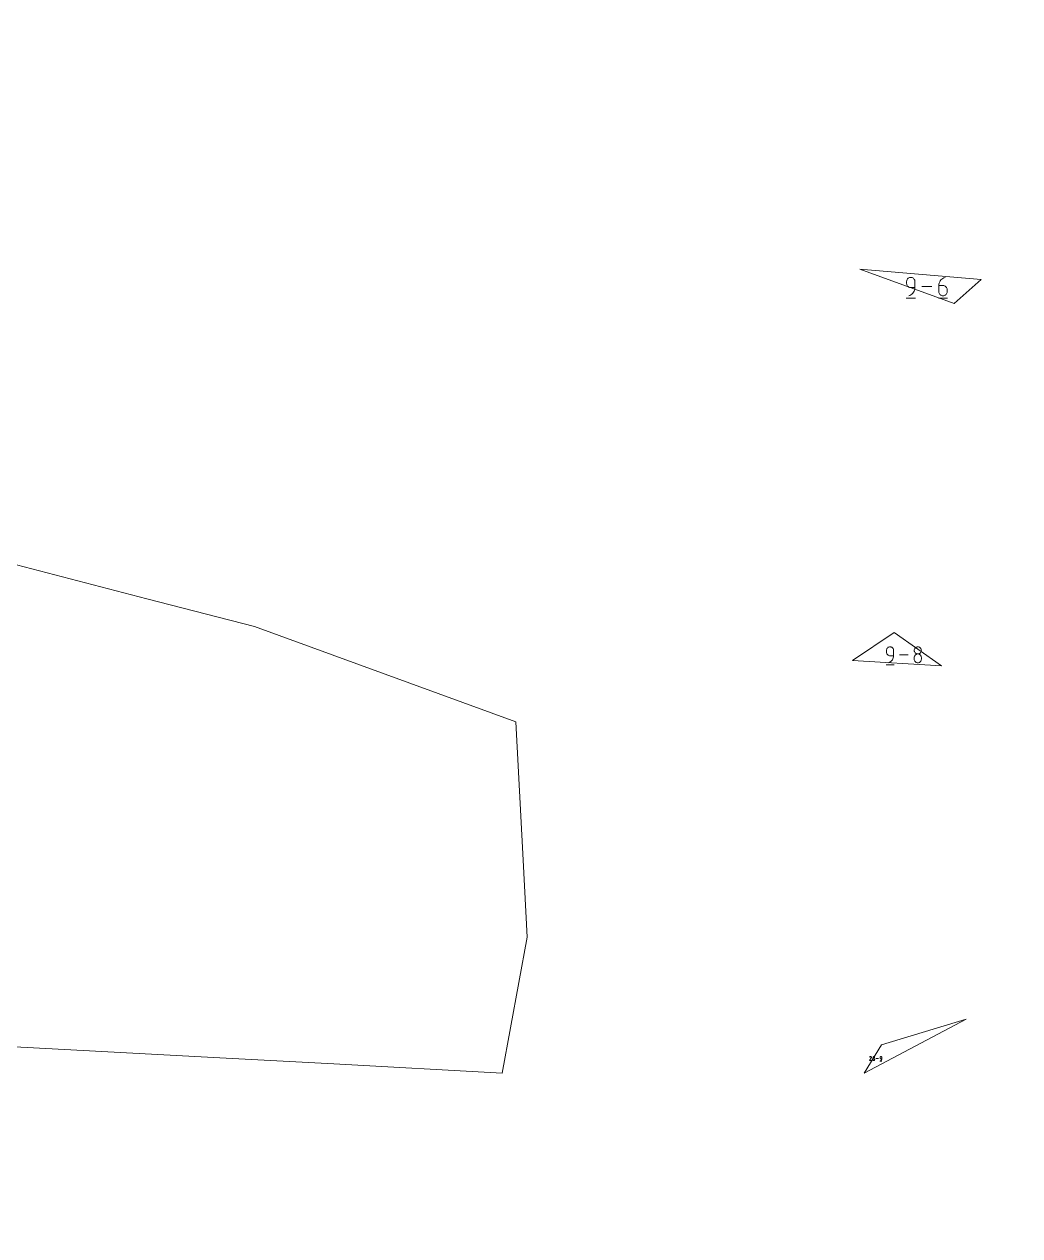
# Model space of a CAD drawing. Header units: millimetres. Extents: x -446 to 392, y -249 to 379.
# Drawn here: x 48.26 to 57.98, y 205.87 to 217.69 of the extents above; entities that cross this region are included whole.
import ezdxf

# ---------------------------------------------------------------- set-up
doc = ezdxf.new("R2010")
doc.units = ezdxf.units.MM
doc.header["$MEASUREMENT"] = 0
doc.layers.add('Layer 1', color=7, linetype='Continuous')

msp = doc.modelspace()

# ---------------------------------------------------------------- linework, layer by layer
at = {"layer": 'Layer 1', "color": 5, "lineweight": 0}
for points, knots in [([(-446.0374, -230.5655), (-446.0374, -230.5655), (392.1616, -230.5655), (392.1616, -230.5655), (392.1616, -230.5655), (392.1616, -230.5655), (392.1616, 379.0343), (392.1616, 379.0343), (392.1616, 379.0343), (392.1616, 379.0343), (-446.0374, 379.0343), (-446.0374, 379.0343), (-446.0374, 379.0343), (-446.0374, 379.0343), (-446.0374, -230.5655), (-446.0374, -230.5655)], [0, 0, 0, 0, 0.2, 0.2, 0.2, 0.2, 0.4, 0.4, 0.4, 0.4, 0.6, 0.6, 0.6, 0.6, 1, 1, 1, 1]), ([(52.9304, 207.4572), (52.9304, 207.4572), (53.1744, 208.7828), (53.1744, 208.7828), (53.1744, 208.7828), (53.1744, 208.7828), (53.1333, 209.5358), (53.1333, 209.5358), (53.1333, 209.5358), (53.1333, 209.5358), (53.0613, 210.8848), (53.0613, 210.8848), (53.0613, 210.8848), (53.0613, 210.8848), (50.5107, 211.8173), (50.5107, 211.8173), (50.5107, 211.8173), (50.5107, 211.8173), (49.4611, 212.087), (49.4611, 212.087), (49.4611, 212.087), (49.4611, 212.087), (46.9865, 212.7304), (46.9865, 212.7304), (46.9865, 212.7304), (46.9865, 212.7304), (47.6995, 213.6194), (47.6995, 213.6194), (47.6995, 213.6194), (47.6995, 213.6194), (47.9081, 214.1285), (47.9081, 214.1285), (47.9081, 214.1285), (47.9081, 214.1285), (47.0459, 214.3679), (47.0459, 214.3679), (47.0459, 214.3679), (47.0459, 214.3679), (45.4198, 216.2397), (45.4198, 216.2397), (45.4198, 216.2397), (45.4198, 216.2397), (43.4823, 216.4608), (43.4823, 216.4608), (43.4823, 216.4608), (43.4823, 216.4608), (42.1584, 216.7471), (42.1584, 216.7471), (42.1584, 216.7471), (42.1584, 216.7471), (41.3539, 216.8796), (41.3539, 216.8796), (41.3539, 216.8796), (41.3539, 216.8796), (40.0637, 217.2002), (40.0637, 217.2002), (40.0637, 217.2002), (40.0637, 217.2002), (39.273, 217.1859), (39.273, 217.1859), (39.273, 217.1859), (39.273, 217.1859), (38.7216, 217.2208), (38.7216, 217.2208), (38.7216, 217.2208), (38.7216, 217.2208), (36.8681, 217.287), (36.8681, 217.287), (36.8681, 217.287), (36.8681, 217.287), (34.6689, 217.4784), (34.6689, 217.4784), (34.6689, 217.4784), (34.6689, 217.4784), (33.9895, 217.147), (33.9895, 217.147), (33.9895, 217.147), (33.9895, 217.147), (32.6639, 216.3237), (32.6639, 216.3237), (32.6639, 216.3237), (32.6639, 216.3237), (30.9493, 215.2924), (30.9493, 215.2924), (30.9493, 215.2924), (30.9493, 215.2924), (29.8825, 215.173), (29.8825, 215.173), (29.8825, 215.173), (29.8825, 215.173), (28.5484, 214.2194), (28.5484, 214.2194), (28.5484, 214.2194), (28.5484, 214.2194), (26.5172, 212.7652), (26.5172, 212.7652), (26.5172, 212.7652), (26.5172, 212.7652), (24.947, 209.5741), (24.947, 209.5741), (24.947, 209.5741), (24.947, 209.5741), (24.4397, 208.5954), (24.4397, 208.5954), (24.4397, 208.5954), (24.4397, 208.5954), (26.6657, 208.5274), (26.6657, 208.5274), (26.6657, 208.5274), (26.6657, 208.5274), (29.6991, 208.4491), (29.6991, 208.4491), (29.6991, 208.4491), (29.6991, 208.4491), (30.4682, 208.4234), (30.4682, 208.4234), (30.4682, 208.4234), (30.4682, 208.4234), (32.9456, 208.3308), (32.9456, 208.3308), (32.9456, 208.3308), (32.9456, 208.3308), (34.6672, 208.2525), (34.6672, 208.2525), (34.6672, 208.2525), (34.6672, 208.2525), (35.2248, 208.2314), (35.2248, 208.2314), (35.2248, 208.2314), (35.2248, 208.2314), (37.2006, 208.18), (37.2006, 208.18), (37.2006, 208.18), (37.2006, 208.18), (38.2194, 208.1394), (38.2194, 208.1394), (38.2194, 208.1394), (38.2194, 208.1394), (40.21, 208.0657), (40.21, 208.0657), (40.21, 208.0657), (40.21, 208.0657), (41.2111, 208.024), (41.2111, 208.024), (41.2111, 208.024), (41.2111, 208.024), (43.6479, 207.9251), (43.6479, 207.9251), (43.6479, 207.9251), (43.6479, 207.9251), (44.4062, 207.892), (44.4062, 207.892), (44.4062, 207.892), (44.4062, 207.892), (45.3072, 207.8514), (45.3072, 207.8514), (45.3072, 207.8514), (45.3072, 207.8514), (47.8058, 207.7326), (47.8058, 207.7326), (47.8058, 207.7326), (47.8058, 207.7326), (50.1741, 207.6057), (50.1741, 207.6057), (50.1741, 207.6057), (50.1741, 207.6057), (51.2843, 207.5469), (51.2843, 207.5469), (51.2843, 207.5469), (51.2843, 207.5469), (52.9304, 207.4572), (52.9304, 207.4572)], [0, 0, 0, 0, 0.0227273, 0.0227273, 0.0227273, 0.0227273, 0.0454545, 0.0454545, 0.0454545, 0.0454545, 0.0681818, 0.0681818, 0.0681818, 0.0681818, 0.0909091, 0.0909091, 0.0909091, 0.0909091, 0.1136364, 0.1136364, 0.1136364, 0.1136364, 0.1363636, 0.1363636, 0.1363636, 0.1363636, 0.1590909, 0.1590909, 0.1590909, 0.1590909, 0.1818182, 0.1818182, 0.1818182, 0.1818182, 0.2045455, 0.2045455, 0.2045455, 0.2045455, 0.2272727, 0.2272727, 0.2272727, 0.2272727, 0.25, 0.25, 0.25, 0.25, 0.2727273, 0.2727273, 0.2727273, 0.2727273, 0.2954545, 0.2954545, 0.2954545, 0.2954545, 0.3181818, 0.3181818, 0.3181818, 0.3181818, 0.3409091, 0.3409091, 0.3409091, 0.3409091, 0.3636364, 0.3636364, 0.3636364, 0.3636364, 0.3863636, 0.3863636, 0.3863636, 0.3863636, 0.4090909, 0.4090909, 0.4090909, 0.4090909, 0.4318182, 0.4318182, 0.4318182, 0.4318182, 0.4545455, 0.4545455, 0.4545455, 0.4545455, 0.4772727, 0.4772727, 0.4772727, 0.4772727, 0.5, 0.5, 0.5, 0.5, 0.5227273, 0.5227273, 0.5227273, 0.5227273, 0.5454545, 0.5454545, 0.5454545, 0.5454545, 0.5681818, 0.5681818, 0.5681818, 0.5681818, 0.5909091, 0.5909091, 0.5909091, 0.5909091, 0.6136364, 0.6136364, 0.6136364, 0.6136364, 0.6363636, 0.6363636, 0.6363636, 0.6363636, 0.6590909, 0.6590909, 0.6590909, 0.6590909, 0.6818182, 0.6818182, 0.6818182, 0.6818182, 0.7045455, 0.7045455, 0.7045455, 0.7045455, 0.7272727, 0.7272727, 0.7272727, 0.7272727, 0.75, 0.75, 0.75, 0.75, 0.7727273, 0.7727273, 0.7727273, 0.7727273, 0.7954545, 0.7954545, 0.7954545, 0.7954545, 0.8181818, 0.8181818, 0.8181818, 0.8181818, 0.8409091, 0.8409091, 0.8409091, 0.8409091, 0.8636364, 0.8636364, 0.8636364, 0.8636364, 0.8863636, 0.8863636, 0.8863636, 0.8863636, 0.9090909, 0.9090909, 0.9090909, 0.9090909, 0.9318182, 0.9318182, 0.9318182, 0.9318182, 0.9545455, 0.9545455, 0.9545455, 0.9545455, 1, 1, 1, 1]), ([(57.6036, 215.2038), (57.6036, 215.2038), (56.4209, 215.3027), (56.4209, 215.3027), (56.4209, 215.3027), (56.4209, 215.3027), (57.3402, 214.9678), (57.3402, 214.9678), (57.3402, 214.9678), (57.3402, 214.9678), (57.6036, 215.2038), (57.6036, 215.2038)], [0, 0, 0, 0, 0.25, 0.25, 0.25, 0.25, 0.5, 0.5, 0.5, 0.5, 1, 1, 1, 1]), ([(56.3495, 211.4836), (56.3495, 211.4836), (57.2157, 211.4328), (57.2157, 211.4328), (57.2157, 211.4328), (57.2157, 211.4328), (56.7563, 211.759), (56.7563, 211.759), (56.7563, 211.759), (56.7563, 211.759), (56.3495, 211.4836), (56.3495, 211.4836)], [0, 0, 0, 0, 0.25, 0.25, 0.25, 0.25, 0.5, 0.5, 0.5, 0.5, 1, 1, 1, 1]), ([(56.4609, 207.4572), (56.4609, 207.4572), (57.4585, 207.9834), (57.4585, 207.9834), (57.4585, 207.9834), (57.4585, 207.9834), (56.6306, 207.7326), (56.6306, 207.7326), (56.6306, 207.7326), (56.6306, 207.7326), (56.4609, 207.4572), (56.4609, 207.4572)], [0, 0, 0, 0, 0.25, 0.25, 0.25, 0.25, 0.5, 0.5, 0.5, 0.5, 1, 1, 1, 1])]:
    msp.add_open_spline(points, degree=3, knots=knots, dxfattribs=at)
at = {"layer": 'Layer 1', "color": 1, "lineweight": 0}
for points, knots in [([(56.8974, 215.0438), (56.8974, 215.0438), (56.8974, 215.0438), (56.8974, 215.0438), (56.8974, 215.0438), (56.8974, 215.0438), (56.9089, 215.0484), (56.9089, 215.0484), (56.9089, 215.0484), (56.9089, 215.0484), (56.9191, 215.0536), (56.9191, 215.0536), (56.9191, 215.0536), (56.9191, 215.0536), (56.9289, 215.061), (56.9289, 215.061), (56.9289, 215.061), (56.9289, 215.061), (56.9369, 215.0695), (56.9369, 215.0695), (56.9369, 215.0695), (56.9369, 215.0695), (56.9443, 215.0787), (56.9443, 215.0787), (56.9443, 215.0787), (56.9443, 215.0787), (56.9494, 215.089), (56.9494, 215.089), (56.9494, 215.089), (56.9494, 215.089), (56.954, 215.1004), (56.954, 215.1004), (56.954, 215.1004), (56.954, 215.1004), (56.9563, 215.1118), (56.9563, 215.1118), (56.9563, 215.1118), (56.9563, 215.1118), (56.9574, 215.1244), (56.9574, 215.1244), (56.9574, 215.1244), (56.9574, 215.1244), (56.9574, 215.1844), (56.9574, 215.1844), (56.9574, 215.1844), (56.9574, 215.1844), (56.9569, 215.1913), (56.9569, 215.1913), (56.9569, 215.1913), (56.9569, 215.1913), (56.9551, 215.1981), (56.9551, 215.1981), (56.9551, 215.1981), (56.9551, 215.1981), (56.9517, 215.2044), (56.9517, 215.2044), (56.9517, 215.2044), (56.9517, 215.2044), (56.9483, 215.2101), (56.9483, 215.2101), (56.9483, 215.2101), (56.9483, 215.2101), (56.9431, 215.2147), (56.9431, 215.2147), (56.9431, 215.2147), (56.9431, 215.2147), (56.9374, 215.2192), (56.9374, 215.2192), (56.9374, 215.2192), (56.9374, 215.2192), (56.9311, 215.2221), (56.9311, 215.2221), (56.9311, 215.2221), (56.9311, 215.2221), (56.9243, 215.2238), (56.9243, 215.2238), (56.9243, 215.2238), (56.9243, 215.2238), (56.9174, 215.2244), (56.9174, 215.2244), (56.9174, 215.2244), (56.9174, 215.2244), (56.9174, 215.2244), (56.9174, 215.2244), (56.9174, 215.2244), (56.9174, 215.2244), (56.91, 215.2238), (56.91, 215.2238), (56.91, 215.2238), (56.91, 215.2238), (56.9037, 215.2221), (56.9037, 215.2221), (56.9037, 215.2221), (56.9037, 215.2221), (56.8974, 215.2192), (56.8974, 215.2192), (56.8974, 215.2192), (56.8974, 215.2192), (56.8912, 215.2147), (56.8912, 215.2147), (56.8912, 215.2147), (56.8912, 215.2147), (56.8866, 215.2101), (56.8866, 215.2101), (56.8866, 215.2101), (56.8866, 215.2101), (56.8826, 215.2044), (56.8826, 215.2044), (56.8826, 215.2044), (56.8826, 215.2044), (56.8797, 215.1981), (56.8797, 215.1981), (56.8797, 215.1981), (56.8797, 215.1981), (56.878, 215.1913), (56.878, 215.1913), (56.878, 215.1913), (56.878, 215.1913), (56.8769, 215.1844), (56.8769, 215.1844), (56.8769, 215.1844), (56.8769, 215.1844), (56.8769, 215.1644), (56.8769, 215.1644), (56.8769, 215.1644), (56.8769, 215.1644), (56.878, 215.157), (56.878, 215.157), (56.878, 215.157), (56.878, 215.157), (56.8797, 215.1501), (56.8797, 215.1501), (56.8797, 215.1501), (56.8797, 215.1501), (56.8826, 215.1438), (56.8826, 215.1438), (56.8826, 215.1438), (56.8826, 215.1438), (56.8866, 215.1387), (56.8866, 215.1387), (56.8866, 215.1387), (56.8866, 215.1387), (56.8912, 215.1335), (56.8912, 215.1335), (56.8912, 215.1335), (56.8912, 215.1335), (56.8974, 215.1295), (56.8974, 215.1295), (56.8974, 215.1295), (56.8974, 215.1295), (56.9037, 215.1267), (56.9037, 215.1267), (56.9037, 215.1267), (56.9037, 215.1267), (56.91, 215.125), (56.91, 215.125), (56.91, 215.125), (56.91, 215.125), (56.9174, 215.1244), (56.9174, 215.1244), (56.9174, 215.1244), (56.9174, 215.1244), (56.9574, 215.1244), (56.9574, 215.1244)], [0, 0, 0, 0, 0.0238095, 0.0238095, 0.0238095, 0.0238095, 0.047619, 0.047619, 0.047619, 0.047619, 0.0714286, 0.0714286, 0.0714286, 0.0714286, 0.0952381, 0.0952381, 0.0952381, 0.0952381, 0.1190476, 0.1190476, 0.1190476, 0.1190476, 0.1428571, 0.1428571, 0.1428571, 0.1428571, 0.1666667, 0.1666667, 0.1666667, 0.1666667, 0.1904762, 0.1904762, 0.1904762, 0.1904762, 0.2142857, 0.2142857, 0.2142857, 0.2142857, 0.2380952, 0.2380952, 0.2380952, 0.2380952, 0.2619048, 0.2619048, 0.2619048, 0.2619048, 0.2857143, 0.2857143, 0.2857143, 0.2857143, 0.3095238, 0.3095238, 0.3095238, 0.3095238, 0.3333333, 0.3333333, 0.3333333, 0.3333333, 0.3571429, 0.3571429, 0.3571429, 0.3571429, 0.3809524, 0.3809524, 0.3809524, 0.3809524, 0.4047619, 0.4047619, 0.4047619, 0.4047619, 0.4285714, 0.4285714, 0.4285714, 0.4285714, 0.452381, 0.452381, 0.452381, 0.452381, 0.4761905, 0.4761905, 0.4761905, 0.4761905, 0.5, 0.5, 0.5, 0.5, 0.5238095, 0.5238095, 0.5238095, 0.5238095, 0.547619, 0.547619, 0.547619, 0.547619, 0.5714286, 0.5714286, 0.5714286, 0.5714286, 0.5952381, 0.5952381, 0.5952381, 0.5952381, 0.6190476, 0.6190476, 0.6190476, 0.6190476, 0.6428571, 0.6428571, 0.6428571, 0.6428571, 0.6666667, 0.6666667, 0.6666667, 0.6666667, 0.6904762, 0.6904762, 0.6904762, 0.6904762, 0.7142857, 0.7142857, 0.7142857, 0.7142857, 0.7380952, 0.7380952, 0.7380952, 0.7380952, 0.7619048, 0.7619048, 0.7619048, 0.7619048, 0.7857143, 0.7857143, 0.7857143, 0.7857143, 0.8095238, 0.8095238, 0.8095238, 0.8095238, 0.8333333, 0.8333333, 0.8333333, 0.8333333, 0.8571429, 0.8571429, 0.8571429, 0.8571429, 0.8809524, 0.8809524, 0.8809524, 0.8809524, 0.9047619, 0.9047619, 0.9047619, 0.9047619, 0.9285714, 0.9285714, 0.9285714, 0.9285714, 0.952381, 0.952381, 0.952381, 0.952381, 1, 1, 1, 1]), ([(57.2517, 215.2244), (57.2517, 215.2244), (57.2517, 215.2244), (57.2517, 215.2244), (57.2517, 215.2244), (57.2517, 215.2244), (57.2403, 215.2198), (57.2403, 215.2198), (57.2403, 215.2198), (57.2403, 215.2198), (57.23, 215.2141), (57.23, 215.2141), (57.23, 215.2141), (57.23, 215.2141), (57.2203, 215.2072), (57.2203, 215.2072), (57.2203, 215.2072), (57.2203, 215.2072), (57.2117, 215.1987), (57.2117, 215.1987), (57.2117, 215.1987), (57.2117, 215.1987), (57.2048, 215.1895), (57.2048, 215.1895), (57.2048, 215.1895), (57.2048, 215.1895), (57.1991, 215.1793), (57.1991, 215.1793), (57.1991, 215.1793), (57.1991, 215.1793), (57.1951, 215.1678), (57.1951, 215.1678), (57.1951, 215.1678), (57.1951, 215.1678), (57.1923, 215.1564), (57.1923, 215.1564), (57.1923, 215.1564), (57.1923, 215.1564), (57.1917, 215.1438), (57.1917, 215.1438), (57.1917, 215.1438), (57.1917, 215.1438), (57.1917, 215.0838), (57.1917, 215.0838), (57.1917, 215.0838), (57.1917, 215.0838), (57.1923, 215.077), (57.1923, 215.077), (57.1923, 215.077), (57.1923, 215.077), (57.194, 215.0701), (57.194, 215.0701), (57.194, 215.0701), (57.194, 215.0701), (57.1974, 215.0638), (57.1974, 215.0638), (57.1974, 215.0638), (57.1974, 215.0638), (57.2008, 215.0581), (57.2008, 215.0581), (57.2008, 215.0581), (57.2008, 215.0581), (57.206, 215.0536), (57.206, 215.0536), (57.206, 215.0536), (57.206, 215.0536), (57.2117, 215.0496), (57.2117, 215.0496), (57.2117, 215.0496), (57.2117, 215.0496), (57.218, 215.0467), (57.218, 215.0467), (57.218, 215.0467), (57.218, 215.0467), (57.2243, 215.0444), (57.2243, 215.0444), (57.2243, 215.0444), (57.2243, 215.0444), (57.2317, 215.0438), (57.2317, 215.0438), (57.2317, 215.0438), (57.2317, 215.0438), (57.2317, 215.0438), (57.2317, 215.0438), (57.2317, 215.0438), (57.2317, 215.0438), (57.2391, 215.0444), (57.2391, 215.0444), (57.2391, 215.0444), (57.2391, 215.0444), (57.2454, 215.0467), (57.2454, 215.0467), (57.2454, 215.0467), (57.2454, 215.0467), (57.2517, 215.0496), (57.2517, 215.0496), (57.2517, 215.0496), (57.2517, 215.0496), (57.2574, 215.0536), (57.2574, 215.0536), (57.2574, 215.0536), (57.2574, 215.0536), (57.2625, 215.0581), (57.2625, 215.0581), (57.2625, 215.0581), (57.2625, 215.0581), (57.2665, 215.0638), (57.2665, 215.0638), (57.2665, 215.0638), (57.2665, 215.0638), (57.2694, 215.0701), (57.2694, 215.0701), (57.2694, 215.0701), (57.2694, 215.0701), (57.2711, 215.077), (57.2711, 215.077), (57.2711, 215.077), (57.2711, 215.077), (57.2717, 215.0838), (57.2717, 215.0838), (57.2717, 215.0838), (57.2717, 215.0838), (57.2717, 215.1038), (57.2717, 215.1038), (57.2717, 215.1038), (57.2717, 215.1038), (57.2711, 215.1113), (57.2711, 215.1113), (57.2711, 215.1113), (57.2711, 215.1113), (57.2694, 215.1181), (57.2694, 215.1181), (57.2694, 215.1181), (57.2694, 215.1181), (57.2665, 215.1244), (57.2665, 215.1244), (57.2665, 215.1244), (57.2665, 215.1244), (57.2625, 215.1295), (57.2625, 215.1295), (57.2625, 215.1295), (57.2625, 215.1295), (57.2574, 215.1347), (57.2574, 215.1347), (57.2574, 215.1347), (57.2574, 215.1347), (57.2517, 215.1387), (57.2517, 215.1387), (57.2517, 215.1387), (57.2517, 215.1387), (57.2454, 215.1415), (57.2454, 215.1415), (57.2454, 215.1415), (57.2454, 215.1415), (57.2391, 215.1433), (57.2391, 215.1433), (57.2391, 215.1433), (57.2391, 215.1433), (57.2317, 215.1438), (57.2317, 215.1438), (57.2317, 215.1438), (57.2317, 215.1438), (57.1917, 215.1438), (57.1917, 215.1438)], [0, 0, 0, 0, 0.0238095, 0.0238095, 0.0238095, 0.0238095, 0.047619, 0.047619, 0.047619, 0.047619, 0.0714286, 0.0714286, 0.0714286, 0.0714286, 0.0952381, 0.0952381, 0.0952381, 0.0952381, 0.1190476, 0.1190476, 0.1190476, 0.1190476, 0.1428571, 0.1428571, 0.1428571, 0.1428571, 0.1666667, 0.1666667, 0.1666667, 0.1666667, 0.1904762, 0.1904762, 0.1904762, 0.1904762, 0.2142857, 0.2142857, 0.2142857, 0.2142857, 0.2380952, 0.2380952, 0.2380952, 0.2380952, 0.2619048, 0.2619048, 0.2619048, 0.2619048, 0.2857143, 0.2857143, 0.2857143, 0.2857143, 0.3095238, 0.3095238, 0.3095238, 0.3095238, 0.3333333, 0.3333333, 0.3333333, 0.3333333, 0.3571429, 0.3571429, 0.3571429, 0.3571429, 0.3809524, 0.3809524, 0.3809524, 0.3809524, 0.4047619, 0.4047619, 0.4047619, 0.4047619, 0.4285714, 0.4285714, 0.4285714, 0.4285714, 0.452381, 0.452381, 0.452381, 0.452381, 0.4761905, 0.4761905, 0.4761905, 0.4761905, 0.5, 0.5, 0.5, 0.5, 0.5238095, 0.5238095, 0.5238095, 0.5238095, 0.547619, 0.547619, 0.547619, 0.547619, 0.5714286, 0.5714286, 0.5714286, 0.5714286, 0.5952381, 0.5952381, 0.5952381, 0.5952381, 0.6190476, 0.6190476, 0.6190476, 0.6190476, 0.6428571, 0.6428571, 0.6428571, 0.6428571, 0.6666667, 0.6666667, 0.6666667, 0.6666667, 0.6904762, 0.6904762, 0.6904762, 0.6904762, 0.7142857, 0.7142857, 0.7142857, 0.7142857, 0.7380952, 0.7380952, 0.7380952, 0.7380952, 0.7619048, 0.7619048, 0.7619048, 0.7619048, 0.7857143, 0.7857143, 0.7857143, 0.7857143, 0.8095238, 0.8095238, 0.8095238, 0.8095238, 0.8333333, 0.8333333, 0.8333333, 0.8333333, 0.8571429, 0.8571429, 0.8571429, 0.8571429, 0.8809524, 0.8809524, 0.8809524, 0.8809524, 0.9047619, 0.9047619, 0.9047619, 0.9047619, 0.9285714, 0.9285714, 0.9285714, 0.9285714, 0.952381, 0.952381, 0.952381, 0.952381, 1, 1, 1, 1]), ([(56.6975, 211.4619), (56.6975, 211.4619), (56.6975, 211.4619), (56.6975, 211.4619), (56.6975, 211.4619), (56.6975, 211.4619), (56.7072, 211.4659), (56.7072, 211.4659), (56.7072, 211.4659), (56.7072, 211.4659), (56.7163, 211.4705), (56.7163, 211.4705), (56.7163, 211.4705), (56.7163, 211.4705), (56.7243, 211.4768), (56.7243, 211.4768), (56.7243, 211.4768), (56.7243, 211.4768), (56.7317, 211.4842), (56.7317, 211.4842), (56.7317, 211.4842), (56.7317, 211.4842), (56.7375, 211.4922), (56.7375, 211.4922), (56.7375, 211.4922), (56.7375, 211.4922), (56.7426, 211.5008), (56.7426, 211.5008), (56.7426, 211.5008), (56.7426, 211.5008), (56.746, 211.5105), (56.746, 211.5105), (56.746, 211.5105), (56.746, 211.5105), (56.7483, 211.5208), (56.7483, 211.5208), (56.7483, 211.5208), (56.7483, 211.5208), (56.7495, 211.5316), (56.7495, 211.5316), (56.7495, 211.5316), (56.7495, 211.5316), (56.7495, 211.5831), (56.7495, 211.5831), (56.7495, 211.5831), (56.7495, 211.5831), (56.7483, 211.5893), (56.7483, 211.5893), (56.7483, 211.5893), (56.7483, 211.5893), (56.7472, 211.5956), (56.7472, 211.5956), (56.7472, 211.5956), (56.7472, 211.5956), (56.7443, 211.6008), (56.7443, 211.6008), (56.7443, 211.6008), (56.7443, 211.6008), (56.7409, 211.6059), (56.7409, 211.6059), (56.7409, 211.6059), (56.7409, 211.6059), (56.7369, 211.6099), (56.7369, 211.6099), (56.7369, 211.6099), (56.7369, 211.6099), (56.7323, 211.6133), (56.7323, 211.6133), (56.7323, 211.6133), (56.7323, 211.6133), (56.7266, 211.6156), (56.7266, 211.6156), (56.7266, 211.6156), (56.7266, 211.6156), (56.7209, 211.6173), (56.7209, 211.6173), (56.7209, 211.6173), (56.7209, 211.6173), (56.7146, 211.6179), (56.7146, 211.6179), (56.7146, 211.6179), (56.7146, 211.6179), (56.7146, 211.6179), (56.7146, 211.6179), (56.7146, 211.6179), (56.7146, 211.6179), (56.7083, 211.6173), (56.7083, 211.6173), (56.7083, 211.6173), (56.7083, 211.6173), (56.7026, 211.6156), (56.7026, 211.6156), (56.7026, 211.6156), (56.7026, 211.6156), (56.6975, 211.6133), (56.6975, 211.6133), (56.6975, 211.6133), (56.6975, 211.6133), (56.6923, 211.6099), (56.6923, 211.6099), (56.6923, 211.6099), (56.6923, 211.6099), (56.6883, 211.6059), (56.6883, 211.6059), (56.6883, 211.6059), (56.6883, 211.6059), (56.6849, 211.6008), (56.6849, 211.6008), (56.6849, 211.6008), (56.6849, 211.6008), (56.682, 211.5956), (56.682, 211.5956), (56.682, 211.5956), (56.682, 211.5956), (56.6803, 211.5893), (56.6803, 211.5893), (56.6803, 211.5893), (56.6803, 211.5893), (56.6797, 211.5831), (56.6797, 211.5831), (56.6797, 211.5831), (56.6797, 211.5831), (56.6797, 211.5659), (56.6797, 211.5659), (56.6797, 211.5659), (56.6797, 211.5659), (56.6803, 211.5596), (56.6803, 211.5596), (56.6803, 211.5596), (56.6803, 211.5596), (56.682, 211.5539), (56.682, 211.5539), (56.682, 211.5539), (56.682, 211.5539), (56.6849, 211.5482), (56.6849, 211.5482), (56.6849, 211.5482), (56.6849, 211.5482), (56.6883, 211.5436), (56.6883, 211.5436), (56.6883, 211.5436), (56.6883, 211.5436), (56.6923, 211.5396), (56.6923, 211.5396), (56.6923, 211.5396), (56.6923, 211.5396), (56.6975, 211.5362), (56.6975, 211.5362), (56.6975, 211.5362), (56.6975, 211.5362), (56.7026, 211.5333), (56.7026, 211.5333), (56.7026, 211.5333), (56.7026, 211.5333), (56.7083, 211.5316), (56.7083, 211.5316), (56.7083, 211.5316), (56.7083, 211.5316), (56.7146, 211.5316), (56.7146, 211.5316), (56.7146, 211.5316), (56.7146, 211.5316), (56.7495, 211.5316), (56.7495, 211.5316)], [0, 0, 0, 0, 0.0238095, 0.0238095, 0.0238095, 0.0238095, 0.047619, 0.047619, 0.047619, 0.047619, 0.0714286, 0.0714286, 0.0714286, 0.0714286, 0.0952381, 0.0952381, 0.0952381, 0.0952381, 0.1190476, 0.1190476, 0.1190476, 0.1190476, 0.1428571, 0.1428571, 0.1428571, 0.1428571, 0.1666667, 0.1666667, 0.1666667, 0.1666667, 0.1904762, 0.1904762, 0.1904762, 0.1904762, 0.2142857, 0.2142857, 0.2142857, 0.2142857, 0.2380952, 0.2380952, 0.2380952, 0.2380952, 0.2619048, 0.2619048, 0.2619048, 0.2619048, 0.2857143, 0.2857143, 0.2857143, 0.2857143, 0.3095238, 0.3095238, 0.3095238, 0.3095238, 0.3333333, 0.3333333, 0.3333333, 0.3333333, 0.3571429, 0.3571429, 0.3571429, 0.3571429, 0.3809524, 0.3809524, 0.3809524, 0.3809524, 0.4047619, 0.4047619, 0.4047619, 0.4047619, 0.4285714, 0.4285714, 0.4285714, 0.4285714, 0.452381, 0.452381, 0.452381, 0.452381, 0.4761905, 0.4761905, 0.4761905, 0.4761905, 0.5, 0.5, 0.5, 0.5, 0.5238095, 0.5238095, 0.5238095, 0.5238095, 0.547619, 0.547619, 0.547619, 0.547619, 0.5714286, 0.5714286, 0.5714286, 0.5714286, 0.5952381, 0.5952381, 0.5952381, 0.5952381, 0.6190476, 0.6190476, 0.6190476, 0.6190476, 0.6428571, 0.6428571, 0.6428571, 0.6428571, 0.6666667, 0.6666667, 0.6666667, 0.6666667, 0.6904762, 0.6904762, 0.6904762, 0.6904762, 0.7142857, 0.7142857, 0.7142857, 0.7142857, 0.7380952, 0.7380952, 0.7380952, 0.7380952, 0.7619048, 0.7619048, 0.7619048, 0.7619048, 0.7857143, 0.7857143, 0.7857143, 0.7857143, 0.8095238, 0.8095238, 0.8095238, 0.8095238, 0.8333333, 0.8333333, 0.8333333, 0.8333333, 0.8571429, 0.8571429, 0.8571429, 0.8571429, 0.8809524, 0.8809524, 0.8809524, 0.8809524, 0.9047619, 0.9047619, 0.9047619, 0.9047619, 0.9285714, 0.9285714, 0.9285714, 0.9285714, 0.952381, 0.952381, 0.952381, 0.952381, 1, 1, 1, 1]), ([(57.0209, 211.5831), (57.0209, 211.5831), (57.0209, 211.5831), (57.0209, 211.5831), (57.0209, 211.5831), (57.0209, 211.5831), (57.0197, 211.5893), (57.0197, 211.5893), (57.0197, 211.5893), (57.0197, 211.5893), (57.0186, 211.5951), (57.0186, 211.5951), (57.0186, 211.5951), (57.0186, 211.5951), (57.0157, 211.6008), (57.0157, 211.6008), (57.0157, 211.6008), (57.0157, 211.6008), (57.0123, 211.6053), (57.0123, 211.6053), (57.0123, 211.6053), (57.0123, 211.6053), (57.0083, 211.6093), (57.0083, 211.6093), (57.0083, 211.6093), (57.0083, 211.6093), (57.0037, 211.6133), (57.0037, 211.6133), (57.0037, 211.6133), (57.0037, 211.6133), (56.998, 211.6156), (56.998, 211.6156), (56.998, 211.6156), (56.998, 211.6156), (56.9923, 211.6173), (56.9923, 211.6173), (56.9923, 211.6173), (56.9923, 211.6173), (56.986, 211.6179), (56.986, 211.6179), (56.986, 211.6179), (56.986, 211.6179), (56.986, 211.6179), (56.986, 211.6179), (56.986, 211.6179), (56.986, 211.6179), (56.9797, 211.6173), (56.9797, 211.6173), (56.9797, 211.6173), (56.9797, 211.6173), (56.974, 211.6156), (56.974, 211.6156), (56.974, 211.6156), (56.974, 211.6156), (56.9683, 211.6133), (56.9683, 211.6133), (56.9683, 211.6133), (56.9683, 211.6133), (56.9637, 211.6093), (56.9637, 211.6093), (56.9637, 211.6093), (56.9637, 211.6093), (56.9597, 211.6053), (56.9597, 211.6053), (56.9597, 211.6053), (56.9597, 211.6053), (56.9563, 211.6008), (56.9563, 211.6008), (56.9563, 211.6008), (56.9563, 211.6008), (56.9534, 211.5951), (56.9534, 211.5951), (56.9534, 211.5951), (56.9534, 211.5951), (56.9517, 211.5893), (56.9517, 211.5893), (56.9517, 211.5893), (56.9517, 211.5893), (56.9511, 211.5831), (56.9511, 211.5831), (56.9511, 211.5831), (56.9511, 211.5831), (56.9511, 211.5831), (56.9511, 211.5831), (56.9511, 211.5831), (56.9511, 211.5831), (56.9517, 211.5768), (56.9517, 211.5768), (56.9517, 211.5768), (56.9517, 211.5768), (56.9534, 211.5711), (56.9534, 211.5711), (56.9534, 211.5711), (56.9534, 211.5711), (56.9563, 211.5659), (56.9563, 211.5659), (56.9563, 211.5659), (56.9563, 211.5659), (56.9597, 211.5608), (56.9597, 211.5608), (56.9597, 211.5608), (56.9597, 211.5608), (56.9637, 211.5568), (56.9637, 211.5568), (56.9637, 211.5568), (56.9637, 211.5568), (56.9683, 211.5533), (56.9683, 211.5533), (56.9683, 211.5533), (56.9683, 211.5533), (56.974, 211.5505), (56.974, 211.5505), (56.974, 211.5505), (56.974, 211.5505), (56.9797, 211.5488), (56.9797, 211.5488), (56.9797, 211.5488), (56.9797, 211.5488), (56.986, 211.5488), (56.986, 211.5488), (56.986, 211.5488), (56.986, 211.5488), (56.986, 211.5488), (56.986, 211.5488), (56.986, 211.5488), (56.986, 211.5488), (56.9923, 211.5488), (56.9923, 211.5488), (56.9923, 211.5488), (56.9923, 211.5488), (56.998, 211.5505), (56.998, 211.5505), (56.998, 211.5505), (56.998, 211.5505), (57.0037, 211.5533), (57.0037, 211.5533), (57.0037, 211.5533), (57.0037, 211.5533), (57.0083, 211.5568), (57.0083, 211.5568), (57.0083, 211.5568), (57.0083, 211.5568), (57.0123, 211.5608), (57.0123, 211.5608), (57.0123, 211.5608), (57.0123, 211.5608), (57.0157, 211.5659), (57.0157, 211.5659), (57.0157, 211.5659), (57.0157, 211.5659), (57.0186, 211.5711), (57.0186, 211.5711), (57.0186, 211.5711), (57.0186, 211.5711), (57.0197, 211.5768), (57.0197, 211.5768), (57.0197, 211.5768), (57.0197, 211.5768), (57.0209, 211.5831), (57.0209, 211.5831)], [0, 0, 0, 0, 0.0243902, 0.0243902, 0.0243902, 0.0243902, 0.0487805, 0.0487805, 0.0487805, 0.0487805, 0.0731707, 0.0731707, 0.0731707, 0.0731707, 0.097561, 0.097561, 0.097561, 0.097561, 0.1219512, 0.1219512, 0.1219512, 0.1219512, 0.1463415, 0.1463415, 0.1463415, 0.1463415, 0.1707317, 0.1707317, 0.1707317, 0.1707317, 0.195122, 0.195122, 0.195122, 0.195122, 0.2195122, 0.2195122, 0.2195122, 0.2195122, 0.2439024, 0.2439024, 0.2439024, 0.2439024, 0.2682927, 0.2682927, 0.2682927, 0.2682927, 0.2926829, 0.2926829, 0.2926829, 0.2926829, 0.3170732, 0.3170732, 0.3170732, 0.3170732, 0.3414634, 0.3414634, 0.3414634, 0.3414634, 0.3658537, 0.3658537, 0.3658537, 0.3658537, 0.3902439, 0.3902439, 0.3902439, 0.3902439, 0.4146341, 0.4146341, 0.4146341, 0.4146341, 0.4390244, 0.4390244, 0.4390244, 0.4390244, 0.4634146, 0.4634146, 0.4634146, 0.4634146, 0.4878049, 0.4878049, 0.4878049, 0.4878049, 0.5121951, 0.5121951, 0.5121951, 0.5121951, 0.5365854, 0.5365854, 0.5365854, 0.5365854, 0.5609756, 0.5609756, 0.5609756, 0.5609756, 0.5853659, 0.5853659, 0.5853659, 0.5853659, 0.6097561, 0.6097561, 0.6097561, 0.6097561, 0.6341463, 0.6341463, 0.6341463, 0.6341463, 0.6585366, 0.6585366, 0.6585366, 0.6585366, 0.6829268, 0.6829268, 0.6829268, 0.6829268, 0.7073171, 0.7073171, 0.7073171, 0.7073171, 0.7317073, 0.7317073, 0.7317073, 0.7317073, 0.7560976, 0.7560976, 0.7560976, 0.7560976, 0.7804878, 0.7804878, 0.7804878, 0.7804878, 0.804878, 0.804878, 0.804878, 0.804878, 0.8292683, 0.8292683, 0.8292683, 0.8292683, 0.8536585, 0.8536585, 0.8536585, 0.8536585, 0.8780488, 0.8780488, 0.8780488, 0.8780488, 0.902439, 0.902439, 0.902439, 0.902439, 0.9268293, 0.9268293, 0.9268293, 0.9268293, 0.9512195, 0.9512195, 0.9512195, 0.9512195, 1, 1, 1, 1]), ([(56.9511, 211.4968), (56.9511, 211.4968), (56.9511, 211.4968), (56.9511, 211.4968), (56.9511, 211.4968), (56.9511, 211.4968), (56.9517, 211.4905), (56.9517, 211.4905), (56.9517, 211.4905), (56.9517, 211.4905), (56.9534, 211.4848), (56.9534, 211.4848), (56.9534, 211.4848), (56.9534, 211.4848), (56.9563, 211.4791), (56.9563, 211.4791), (56.9563, 211.4791), (56.9563, 211.4791), (56.9597, 211.4745), (56.9597, 211.4745), (56.9597, 211.4745), (56.9597, 211.4745), (56.9637, 211.4705), (56.9637, 211.4705), (56.9637, 211.4705), (56.9637, 211.4705), (56.9683, 211.4665), (56.9683, 211.4665), (56.9683, 211.4665), (56.9683, 211.4665), (56.974, 211.4642), (56.974, 211.4642), (56.974, 211.4642), (56.974, 211.4642), (56.9797, 211.4625), (56.9797, 211.4625), (56.9797, 211.4625), (56.9797, 211.4625), (56.986, 211.4619), (56.986, 211.4619), (56.986, 211.4619), (56.986, 211.4619), (56.986, 211.4619), (56.986, 211.4619), (56.986, 211.4619), (56.986, 211.4619), (56.9923, 211.4625), (56.9923, 211.4625), (56.9923, 211.4625), (56.9923, 211.4625), (56.998, 211.4642), (56.998, 211.4642), (56.998, 211.4642), (56.998, 211.4642), (57.0037, 211.4665), (57.0037, 211.4665), (57.0037, 211.4665), (57.0037, 211.4665), (57.0083, 211.4705), (57.0083, 211.4705), (57.0083, 211.4705), (57.0083, 211.4705), (57.0123, 211.4745), (57.0123, 211.4745), (57.0123, 211.4745), (57.0123, 211.4745), (57.0157, 211.4791), (57.0157, 211.4791), (57.0157, 211.4791), (57.0157, 211.4791), (57.0186, 211.4848), (57.0186, 211.4848), (57.0186, 211.4848), (57.0186, 211.4848), (57.0197, 211.4905), (57.0197, 211.4905), (57.0197, 211.4905), (57.0197, 211.4905), (57.0209, 211.4968), (57.0209, 211.4968), (57.0209, 211.4968), (57.0209, 211.4968), (57.0209, 211.5139), (57.0209, 211.5139), (57.0209, 211.5139), (57.0209, 211.5139), (57.0197, 211.5202), (57.0197, 211.5202), (57.0197, 211.5202), (57.0197, 211.5202), (57.0186, 211.5259), (57.0186, 211.5259), (57.0186, 211.5259), (57.0186, 211.5259), (57.0157, 211.5316), (57.0157, 211.5316), (57.0157, 211.5316), (57.0157, 211.5316), (57.0123, 211.5362), (57.0123, 211.5362), (57.0123, 211.5362), (57.0123, 211.5362), (57.0083, 211.5402), (57.0083, 211.5402), (57.0083, 211.5402), (57.0083, 211.5402), (57.0037, 211.5436), (57.0037, 211.5436), (57.0037, 211.5436), (57.0037, 211.5436), (56.998, 211.5465), (56.998, 211.5465), (56.998, 211.5465), (56.998, 211.5465), (56.9923, 211.5482), (56.9923, 211.5482), (56.9923, 211.5482), (56.9923, 211.5482), (56.986, 211.5488), (56.986, 211.5488), (56.986, 211.5488), (56.986, 211.5488), (56.986, 211.5488), (56.986, 211.5488), (56.986, 211.5488), (56.986, 211.5488), (56.9797, 211.5482), (56.9797, 211.5482), (56.9797, 211.5482), (56.9797, 211.5482), (56.974, 211.5465), (56.974, 211.5465), (56.974, 211.5465), (56.974, 211.5465), (56.9683, 211.5436), (56.9683, 211.5436), (56.9683, 211.5436), (56.9683, 211.5436), (56.9637, 211.5402), (56.9637, 211.5402), (56.9637, 211.5402), (56.9637, 211.5402), (56.9597, 211.5362), (56.9597, 211.5362), (56.9597, 211.5362), (56.9597, 211.5362), (56.9563, 211.5316), (56.9563, 211.5316), (56.9563, 211.5316), (56.9563, 211.5316), (56.9534, 211.5259), (56.9534, 211.5259), (56.9534, 211.5259), (56.9534, 211.5259), (56.9517, 211.5202), (56.9517, 211.5202), (56.9517, 211.5202), (56.9517, 211.5202), (56.9511, 211.5139), (56.9511, 211.5139), (56.9511, 211.5139), (56.9511, 211.5139), (56.9511, 211.4968), (56.9511, 211.4968)], [0, 0, 0, 0, 0.0238095, 0.0238095, 0.0238095, 0.0238095, 0.047619, 0.047619, 0.047619, 0.047619, 0.0714286, 0.0714286, 0.0714286, 0.0714286, 0.0952381, 0.0952381, 0.0952381, 0.0952381, 0.1190476, 0.1190476, 0.1190476, 0.1190476, 0.1428571, 0.1428571, 0.1428571, 0.1428571, 0.1666667, 0.1666667, 0.1666667, 0.1666667, 0.1904762, 0.1904762, 0.1904762, 0.1904762, 0.2142857, 0.2142857, 0.2142857, 0.2142857, 0.2380952, 0.2380952, 0.2380952, 0.2380952, 0.2619048, 0.2619048, 0.2619048, 0.2619048, 0.2857143, 0.2857143, 0.2857143, 0.2857143, 0.3095238, 0.3095238, 0.3095238, 0.3095238, 0.3333333, 0.3333333, 0.3333333, 0.3333333, 0.3571429, 0.3571429, 0.3571429, 0.3571429, 0.3809524, 0.3809524, 0.3809524, 0.3809524, 0.4047619, 0.4047619, 0.4047619, 0.4047619, 0.4285714, 0.4285714, 0.4285714, 0.4285714, 0.452381, 0.452381, 0.452381, 0.452381, 0.4761905, 0.4761905, 0.4761905, 0.4761905, 0.5, 0.5, 0.5, 0.5, 0.5238095, 0.5238095, 0.5238095, 0.5238095, 0.547619, 0.547619, 0.547619, 0.547619, 0.5714286, 0.5714286, 0.5714286, 0.5714286, 0.5952381, 0.5952381, 0.5952381, 0.5952381, 0.6190476, 0.6190476, 0.6190476, 0.6190476, 0.6428571, 0.6428571, 0.6428571, 0.6428571, 0.6666667, 0.6666667, 0.6666667, 0.6666667, 0.6904762, 0.6904762, 0.6904762, 0.6904762, 0.7142857, 0.7142857, 0.7142857, 0.7142857, 0.7380952, 0.7380952, 0.7380952, 0.7380952, 0.7619048, 0.7619048, 0.7619048, 0.7619048, 0.7857143, 0.7857143, 0.7857143, 0.7857143, 0.8095238, 0.8095238, 0.8095238, 0.8095238, 0.8333333, 0.8333333, 0.8333333, 0.8333333, 0.8571429, 0.8571429, 0.8571429, 0.8571429, 0.8809524, 0.8809524, 0.8809524, 0.8809524, 0.9047619, 0.9047619, 0.9047619, 0.9047619, 0.9285714, 0.9285714, 0.9285714, 0.9285714, 0.952381, 0.952381, 0.952381, 0.952381, 1, 1, 1, 1]), ([(56.5329, 207.5789), (56.5329, 207.5789), (56.5146, 207.5789), (56.5146, 207.5789), (56.5146, 207.5789), (56.5146, 207.5789), (56.5312, 207.6057), (56.5312, 207.6057), (56.5312, 207.6057), (56.5312, 207.6057), (56.5312, 207.6057), (56.5312, 207.6057), (56.5312, 207.6057), (56.5312, 207.6057), (56.5323, 207.6075), (56.5323, 207.6075), (56.5323, 207.6075), (56.5323, 207.6075), (56.5323, 207.6086), (56.5323, 207.6086), (56.5323, 207.6086), (56.5323, 207.6086), (56.5329, 207.6103), (56.5329, 207.6103), (56.5329, 207.6103), (56.5329, 207.6103), (56.5323, 207.6115), (56.5323, 207.6115), (56.5323, 207.6115), (56.5323, 207.6115), (56.5323, 207.6132), (56.5323, 207.6132), (56.5323, 207.6132), (56.5323, 207.6132), (56.5312, 207.6149), (56.5312, 207.6149), (56.5312, 207.6149), (56.5312, 207.6149), (56.5306, 207.616), (56.5306, 207.616), (56.5306, 207.616), (56.5306, 207.616), (56.5295, 207.6166), (56.5295, 207.6166), (56.5295, 207.6166), (56.5295, 207.6166), (56.5283, 207.6177), (56.5283, 207.6177), (56.5283, 207.6177), (56.5283, 207.6177), (56.5283, 207.6177), (56.5283, 207.6177), (56.5283, 207.6177), (56.5283, 207.6177), (56.5266, 207.6189), (56.5266, 207.6189), (56.5266, 207.6189), (56.5266, 207.6189), (56.5255, 207.6189), (56.5255, 207.6189), (56.5255, 207.6189), (56.5255, 207.6189), (56.5238, 207.6189), (56.5238, 207.6189), (56.5238, 207.6189), (56.5238, 207.6189), (56.522, 207.6189), (56.522, 207.6189), (56.522, 207.6189), (56.522, 207.6189), (56.5209, 207.6189), (56.5209, 207.6189), (56.5209, 207.6189), (56.5209, 207.6189), (56.5192, 207.6177), (56.5192, 207.6177), (56.5192, 207.6177), (56.5192, 207.6177), (56.518, 207.6172), (56.518, 207.6172), (56.518, 207.6172), (56.518, 207.6172), (56.5169, 207.616), (56.5169, 207.616), (56.5169, 207.616), (56.5169, 207.616), (56.5163, 207.6149), (56.5163, 207.6149), (56.5163, 207.6149), (56.5163, 207.6149), (56.5146, 207.6126), (56.5146, 207.6126)], [0, 0, 0, 0, 0.0416667, 0.0416667, 0.0416667, 0.0416667, 0.0833333, 0.0833333, 0.0833333, 0.0833333, 0.125, 0.125, 0.125, 0.125, 0.1666667, 0.1666667, 0.1666667, 0.1666667, 0.2083333, 0.2083333, 0.2083333, 0.2083333, 0.25, 0.25, 0.25, 0.25, 0.2916667, 0.2916667, 0.2916667, 0.2916667, 0.3333333, 0.3333333, 0.3333333, 0.3333333, 0.375, 0.375, 0.375, 0.375, 0.4166667, 0.4166667, 0.4166667, 0.4166667, 0.4583333, 0.4583333, 0.4583333, 0.4583333, 0.5, 0.5, 0.5, 0.5, 0.5416667, 0.5416667, 0.5416667, 0.5416667, 0.5833333, 0.5833333, 0.5833333, 0.5833333, 0.625, 0.625, 0.625, 0.625, 0.6666667, 0.6666667, 0.6666667, 0.6666667, 0.7083333, 0.7083333, 0.7083333, 0.7083333, 0.75, 0.75, 0.75, 0.75, 0.7916667, 0.7916667, 0.7916667, 0.7916667, 0.8333333, 0.8333333, 0.8333333, 0.8333333, 0.875, 0.875, 0.875, 0.875, 0.9166667, 0.9166667, 0.9166667, 0.9166667, 1, 1, 1, 1]), ([(56.554, 207.5795), (56.554, 207.5795), (56.554, 207.5795), (56.554, 207.5795), (56.554, 207.5795), (56.554, 207.5795), (56.5552, 207.5795), (56.5552, 207.5795), (56.5552, 207.5795), (56.5552, 207.5795), (56.5558, 207.5789), (56.5558, 207.5789), (56.5558, 207.5789), (56.5558, 207.5789), (56.5569, 207.5789), (56.5569, 207.5789), (56.5569, 207.5789), (56.5569, 207.5789), (56.5575, 207.5795), (56.5575, 207.5795), (56.5575, 207.5795), (56.5575, 207.5795), (56.5586, 207.5795), (56.5586, 207.5795), (56.5586, 207.5795), (56.5586, 207.5795), (56.5598, 207.58), (56.5598, 207.58), (56.5598, 207.58), (56.5598, 207.58), (56.5603, 207.5806), (56.5603, 207.5806), (56.5603, 207.5806), (56.5603, 207.5806), (56.5609, 207.5812), (56.5609, 207.5812), (56.5609, 207.5812), (56.5609, 207.5812), (56.5615, 207.5823), (56.5615, 207.5823), (56.5615, 207.5823), (56.5615, 207.5823), (56.5615, 207.5823), (56.5615, 207.5823), (56.5615, 207.5823), (56.5615, 207.5823), (56.5632, 207.5858), (56.5632, 207.5858), (56.5632, 207.5858), (56.5632, 207.5858), (56.5643, 207.5898), (56.5643, 207.5898), (56.5643, 207.5898), (56.5643, 207.5898), (56.5649, 207.5932), (56.5649, 207.5932), (56.5649, 207.5932), (56.5649, 207.5932), (56.5655, 207.5972), (56.5655, 207.5972), (56.5655, 207.5972), (56.5655, 207.5972), (56.5655, 207.6012), (56.5655, 207.6012), (56.5655, 207.6012), (56.5655, 207.6012), (56.5649, 207.6046), (56.5649, 207.6046), (56.5649, 207.6046), (56.5649, 207.6046), (56.5643, 207.6086), (56.5643, 207.6086), (56.5643, 207.6086), (56.5643, 207.6086), (56.5632, 207.6126), (56.5632, 207.6126), (56.5632, 207.6126), (56.5632, 207.6126), (56.5615, 207.616), (56.5615, 207.616), (56.5615, 207.616), (56.5615, 207.616), (56.5615, 207.616), (56.5615, 207.616), (56.5615, 207.616), (56.5615, 207.616), (56.5615, 207.616), (56.5615, 207.616), (56.5615, 207.616), (56.5615, 207.616), (56.5609, 207.6166), (56.5609, 207.6166), (56.5609, 207.6166), (56.5609, 207.6166), (56.5609, 207.6166), (56.5609, 207.6166), (56.5609, 207.6166), (56.5609, 207.6166), (56.5603, 207.6172), (56.5603, 207.6172), (56.5603, 207.6172), (56.5603, 207.6172), (56.5603, 207.6177), (56.5603, 207.6177), (56.5603, 207.6177), (56.5603, 207.6177), (56.5598, 207.6177), (56.5598, 207.6177), (56.5598, 207.6177), (56.5598, 207.6177), (56.5598, 207.6177), (56.5598, 207.6177), (56.5598, 207.6177), (56.5598, 207.6177), (56.5592, 207.6183), (56.5592, 207.6183), (56.5592, 207.6183), (56.5592, 207.6183), (56.5586, 207.6183), (56.5586, 207.6183), (56.5586, 207.6183), (56.5586, 207.6183), (56.5586, 207.6183), (56.5586, 207.6183), (56.5586, 207.6183), (56.5586, 207.6183), (56.558, 207.6189), (56.558, 207.6189), (56.558, 207.6189), (56.558, 207.6189), (56.5569, 207.6189), (56.5569, 207.6189), (56.5569, 207.6189), (56.5569, 207.6189), (56.5558, 207.6189), (56.5558, 207.6189), (56.5558, 207.6189), (56.5558, 207.6189), (56.5552, 207.6189), (56.5552, 207.6189), (56.5552, 207.6189), (56.5552, 207.6189), (56.554, 207.6189), (56.554, 207.6189), (56.554, 207.6189), (56.554, 207.6189), (56.5535, 207.6183), (56.5535, 207.6183), (56.5535, 207.6183), (56.5535, 207.6183), (56.5523, 207.6177), (56.5523, 207.6177), (56.5523, 207.6177), (56.5523, 207.6177), (56.5518, 207.6166), (56.5518, 207.6166), (56.5518, 207.6166), (56.5518, 207.6166), (56.5512, 207.616), (56.5512, 207.616), (56.5512, 207.616), (56.5512, 207.616), (56.5512, 207.616), (56.5512, 207.616), (56.5512, 207.616), (56.5512, 207.616), (56.55, 207.6126), (56.55, 207.6126), (56.55, 207.6126), (56.55, 207.6126), (56.5489, 207.6086), (56.5489, 207.6086), (56.5489, 207.6086), (56.5489, 207.6086), (56.5478, 207.6046), (56.5478, 207.6046), (56.5478, 207.6046), (56.5478, 207.6046), (56.5478, 207.6012), (56.5478, 207.6012), (56.5478, 207.6012), (56.5478, 207.6012), (56.5478, 207.5972), (56.5478, 207.5972), (56.5478, 207.5972), (56.5478, 207.5972), (56.5478, 207.5932), (56.5478, 207.5932), (56.5478, 207.5932), (56.5478, 207.5932), (56.5489, 207.5898), (56.5489, 207.5898), (56.5489, 207.5898), (56.5489, 207.5898), (56.55, 207.5858), (56.55, 207.5858), (56.55, 207.5858), (56.55, 207.5858), (56.5512, 207.5823), (56.5512, 207.5823), (56.5512, 207.5823), (56.5512, 207.5823), (56.5512, 207.5823), (56.5512, 207.5823), (56.5512, 207.5823), (56.5512, 207.5823), (56.5518, 207.5818), (56.5518, 207.5818), (56.5518, 207.5818), (56.5518, 207.5818), (56.5518, 207.5818), (56.5518, 207.5818), (56.5518, 207.5818), (56.5518, 207.5818), (56.5523, 207.5812), (56.5523, 207.5812), (56.5523, 207.5812), (56.5523, 207.5812), (56.5523, 207.5812), (56.5523, 207.5812), (56.5523, 207.5812), (56.5523, 207.5812), (56.5523, 207.5806), (56.5523, 207.5806), (56.5523, 207.5806), (56.5523, 207.5806), (56.5529, 207.58), (56.5529, 207.58), (56.5529, 207.58), (56.5529, 207.58), (56.5535, 207.58), (56.5535, 207.58), (56.5535, 207.58), (56.5535, 207.58), (56.5535, 207.58), (56.5535, 207.58), (56.5535, 207.58), (56.5535, 207.58), (56.554, 207.5795), (56.554, 207.5795)], [0, 0, 0, 0, 0.0163934, 0.0163934, 0.0163934, 0.0163934, 0.0327869, 0.0327869, 0.0327869, 0.0327869, 0.0491803, 0.0491803, 0.0491803, 0.0491803, 0.0655738, 0.0655738, 0.0655738, 0.0655738, 0.0819672, 0.0819672, 0.0819672, 0.0819672, 0.0983607, 0.0983607, 0.0983607, 0.0983607, 0.1147541, 0.1147541, 0.1147541, 0.1147541, 0.1311475, 0.1311475, 0.1311475, 0.1311475, 0.147541, 0.147541, 0.147541, 0.147541, 0.1639344, 0.1639344, 0.1639344, 0.1639344, 0.1803279, 0.1803279, 0.1803279, 0.1803279, 0.1967213, 0.1967213, 0.1967213, 0.1967213, 0.2131148, 0.2131148, 0.2131148, 0.2131148, 0.2295082, 0.2295082, 0.2295082, 0.2295082, 0.2459016, 0.2459016, 0.2459016, 0.2459016, 0.2622951, 0.2622951, 0.2622951, 0.2622951, 0.2786885, 0.2786885, 0.2786885, 0.2786885, 0.295082, 0.295082, 0.295082, 0.295082, 0.3114754, 0.3114754, 0.3114754, 0.3114754, 0.3278689, 0.3278689, 0.3278689, 0.3278689, 0.3442623, 0.3442623, 0.3442623, 0.3442623, 0.3606557, 0.3606557, 0.3606557, 0.3606557, 0.3770492, 0.3770492, 0.3770492, 0.3770492, 0.3934426, 0.3934426, 0.3934426, 0.3934426, 0.4098361, 0.4098361, 0.4098361, 0.4098361, 0.4262295, 0.4262295, 0.4262295, 0.4262295, 0.442623, 0.442623, 0.442623, 0.442623, 0.4590164, 0.4590164, 0.4590164, 0.4590164, 0.4754098, 0.4754098, 0.4754098, 0.4754098, 0.4918033, 0.4918033, 0.4918033, 0.4918033, 0.5081967, 0.5081967, 0.5081967, 0.5081967, 0.5245902, 0.5245902, 0.5245902, 0.5245902, 0.5409836, 0.5409836, 0.5409836, 0.5409836, 0.557377, 0.557377, 0.557377, 0.557377, 0.5737705, 0.5737705, 0.5737705, 0.5737705, 0.5901639, 0.5901639, 0.5901639, 0.5901639, 0.6065574, 0.6065574, 0.6065574, 0.6065574, 0.6229508, 0.6229508, 0.6229508, 0.6229508, 0.6393443, 0.6393443, 0.6393443, 0.6393443, 0.6557377, 0.6557377, 0.6557377, 0.6557377, 0.6721311, 0.6721311, 0.6721311, 0.6721311, 0.6885246, 0.6885246, 0.6885246, 0.6885246, 0.704918, 0.704918, 0.704918, 0.704918, 0.7213115, 0.7213115, 0.7213115, 0.7213115, 0.7377049, 0.7377049, 0.7377049, 0.7377049, 0.7540984, 0.7540984, 0.7540984, 0.7540984, 0.7704918, 0.7704918, 0.7704918, 0.7704918, 0.7868852, 0.7868852, 0.7868852, 0.7868852, 0.8032787, 0.8032787, 0.8032787, 0.8032787, 0.8196721, 0.8196721, 0.8196721, 0.8196721, 0.8360656, 0.8360656, 0.8360656, 0.8360656, 0.852459, 0.852459, 0.852459, 0.852459, 0.8688525, 0.8688525, 0.8688525, 0.8688525, 0.8852459, 0.8852459, 0.8852459, 0.8852459, 0.9016393, 0.9016393, 0.9016393, 0.9016393, 0.9180328, 0.9180328, 0.9180328, 0.9180328, 0.9344262, 0.9344262, 0.9344262, 0.9344262, 0.9508197, 0.9508197, 0.9508197, 0.9508197, 0.9672131, 0.9672131, 0.9672131, 0.9672131, 1, 1, 1, 1]), ([(56.6215, 207.5789), (56.6215, 207.5789), (56.6215, 207.5789), (56.6215, 207.5789), (56.6215, 207.5789), (56.6215, 207.5789), (56.6238, 207.58), (56.6238, 207.58), (56.6238, 207.58), (56.6238, 207.58), (56.626, 207.5812), (56.626, 207.5812), (56.626, 207.5812), (56.626, 207.5812), (56.6283, 207.5829), (56.6283, 207.5829), (56.6283, 207.5829), (56.6283, 207.5829), (56.63, 207.5846), (56.63, 207.5846), (56.63, 207.5846), (56.63, 207.5846), (56.6317, 207.5869), (56.6317, 207.5869), (56.6317, 207.5869), (56.6317, 207.5869), (56.6329, 207.5892), (56.6329, 207.5892), (56.6329, 207.5892), (56.6329, 207.5892), (56.634, 207.5915), (56.634, 207.5915), (56.634, 207.5915), (56.634, 207.5915), (56.6346, 207.5943), (56.6346, 207.5943), (56.6346, 207.5943), (56.6346, 207.5943), (56.6346, 207.5966), (56.6346, 207.5966), (56.6346, 207.5966), (56.6346, 207.5966), (56.6346, 207.6115), (56.6346, 207.6115), (56.6346, 207.6115), (56.6346, 207.6115), (56.634, 207.6132), (56.634, 207.6132), (56.634, 207.6132), (56.634, 207.6132), (56.6335, 207.6149), (56.6335, 207.6149), (56.6335, 207.6149), (56.6335, 207.6149), (56.6329, 207.616), (56.6329, 207.616), (56.6329, 207.616), (56.6329, 207.616), (56.6317, 207.6172), (56.6317, 207.6172), (56.6317, 207.6172), (56.6317, 207.6172), (56.6306, 207.6177), (56.6306, 207.6177), (56.6306, 207.6177), (56.6306, 207.6177), (56.6289, 207.6183), (56.6289, 207.6183), (56.6289, 207.6183), (56.6289, 207.6183), (56.6278, 207.6189), (56.6278, 207.6189), (56.6278, 207.6189), (56.6278, 207.6189), (56.626, 207.6189), (56.626, 207.6189), (56.626, 207.6189), (56.626, 207.6189), (56.626, 207.6189), (56.626, 207.6189), (56.626, 207.6189), (56.626, 207.6189), (56.6243, 207.6189), (56.6243, 207.6189), (56.6243, 207.6189), (56.6243, 207.6189), (56.6226, 207.6183), (56.6226, 207.6183), (56.6226, 207.6183), (56.6226, 207.6183), (56.6215, 207.6177), (56.6215, 207.6177), (56.6215, 207.6177), (56.6215, 207.6177), (56.6203, 207.6172), (56.6203, 207.6172), (56.6203, 207.6172), (56.6203, 207.6172), (56.6192, 207.616), (56.6192, 207.616), (56.6192, 207.616), (56.6192, 207.616), (56.618, 207.6149), (56.618, 207.6149), (56.618, 207.6149), (56.618, 207.6149), (56.6175, 207.6132), (56.6175, 207.6132), (56.6175, 207.6132), (56.6175, 207.6132), (56.6169, 207.6115), (56.6169, 207.6115), (56.6169, 207.6115), (56.6169, 207.6115), (56.6169, 207.604), (56.6169, 207.604), (56.6169, 207.604), (56.6169, 207.604), (56.6175, 207.6023), (56.6175, 207.6023), (56.6175, 207.6023), (56.6175, 207.6023), (56.618, 207.6012), (56.618, 207.6012), (56.618, 207.6012), (56.618, 207.6012), (56.6192, 207.6), (56.6192, 207.6), (56.6192, 207.6), (56.6192, 207.6), (56.6203, 207.5989), (56.6203, 207.5989), (56.6203, 207.5989), (56.6203, 207.5989), (56.6215, 207.5983), (56.6215, 207.5983), (56.6215, 207.5983), (56.6215, 207.5983), (56.6226, 207.5972), (56.6226, 207.5972), (56.6226, 207.5972), (56.6226, 207.5972), (56.6243, 207.5972), (56.6243, 207.5972), (56.6243, 207.5972), (56.6243, 207.5972), (56.626, 207.5966), (56.626, 207.5966), (56.626, 207.5966), (56.626, 207.5966), (56.6346, 207.5966), (56.6346, 207.5966)], [0, 0, 0, 0, 0.025641, 0.025641, 0.025641, 0.025641, 0.0512821, 0.0512821, 0.0512821, 0.0512821, 0.0769231, 0.0769231, 0.0769231, 0.0769231, 0.1025641, 0.1025641, 0.1025641, 0.1025641, 0.1282051, 0.1282051, 0.1282051, 0.1282051, 0.1538462, 0.1538462, 0.1538462, 0.1538462, 0.1794872, 0.1794872, 0.1794872, 0.1794872, 0.2051282, 0.2051282, 0.2051282, 0.2051282, 0.2307692, 0.2307692, 0.2307692, 0.2307692, 0.2564103, 0.2564103, 0.2564103, 0.2564103, 0.2820513, 0.2820513, 0.2820513, 0.2820513, 0.3076923, 0.3076923, 0.3076923, 0.3076923, 0.3333333, 0.3333333, 0.3333333, 0.3333333, 0.3589744, 0.3589744, 0.3589744, 0.3589744, 0.3846154, 0.3846154, 0.3846154, 0.3846154, 0.4102564, 0.4102564, 0.4102564, 0.4102564, 0.4358974, 0.4358974, 0.4358974, 0.4358974, 0.4615385, 0.4615385, 0.4615385, 0.4615385, 0.4871795, 0.4871795, 0.4871795, 0.4871795, 0.5128205, 0.5128205, 0.5128205, 0.5128205, 0.5384615, 0.5384615, 0.5384615, 0.5384615, 0.5641026, 0.5641026, 0.5641026, 0.5641026, 0.5897436, 0.5897436, 0.5897436, 0.5897436, 0.6153846, 0.6153846, 0.6153846, 0.6153846, 0.6410256, 0.6410256, 0.6410256, 0.6410256, 0.6666667, 0.6666667, 0.6666667, 0.6666667, 0.6923077, 0.6923077, 0.6923077, 0.6923077, 0.7179487, 0.7179487, 0.7179487, 0.7179487, 0.7435897, 0.7435897, 0.7435897, 0.7435897, 0.7692308, 0.7692308, 0.7692308, 0.7692308, 0.7948718, 0.7948718, 0.7948718, 0.7948718, 0.8205128, 0.8205128, 0.8205128, 0.8205128, 0.8461538, 0.8461538, 0.8461538, 0.8461538, 0.8717949, 0.8717949, 0.8717949, 0.8717949, 0.8974359, 0.8974359, 0.8974359, 0.8974359, 0.9230769, 0.9230769, 0.9230769, 0.9230769, 0.9487179, 0.9487179, 0.9487179, 0.9487179, 1, 1, 1, 1])]:
    msp.add_open_spline(points, degree=3, knots=knots, dxfattribs=at)
for points in [[(57.1237, 215.1341), (57.1237, 215.1341), (57.0249, 215.1341), (57.0249, 215.1341)], [(56.8723, 215.021), (56.8723, 215.021), (56.9626, 215.021), (56.9626, 215.021)], [(57.1865, 215.021), (57.1865, 215.021), (57.2768, 215.021), (57.2768, 215.021)], [(56.6757, 211.4425), (56.6757, 211.4425), (56.7535, 211.4425), (56.7535, 211.4425)], [(56.8929, 211.5402), (56.8929, 211.5402), (56.8077, 211.5402), (56.8077, 211.5402)], [(56.602, 207.5989), (56.602, 207.5989), (56.5803, 207.5989), (56.5803, 207.5989)], [(56.6158, 207.5743), (56.6158, 207.5743), (56.6357, 207.5743), (56.6357, 207.5743)]]:
    msp.add_open_spline(points, degree=3, dxfattribs=at)

doc.saveas('drawing.dxf')
